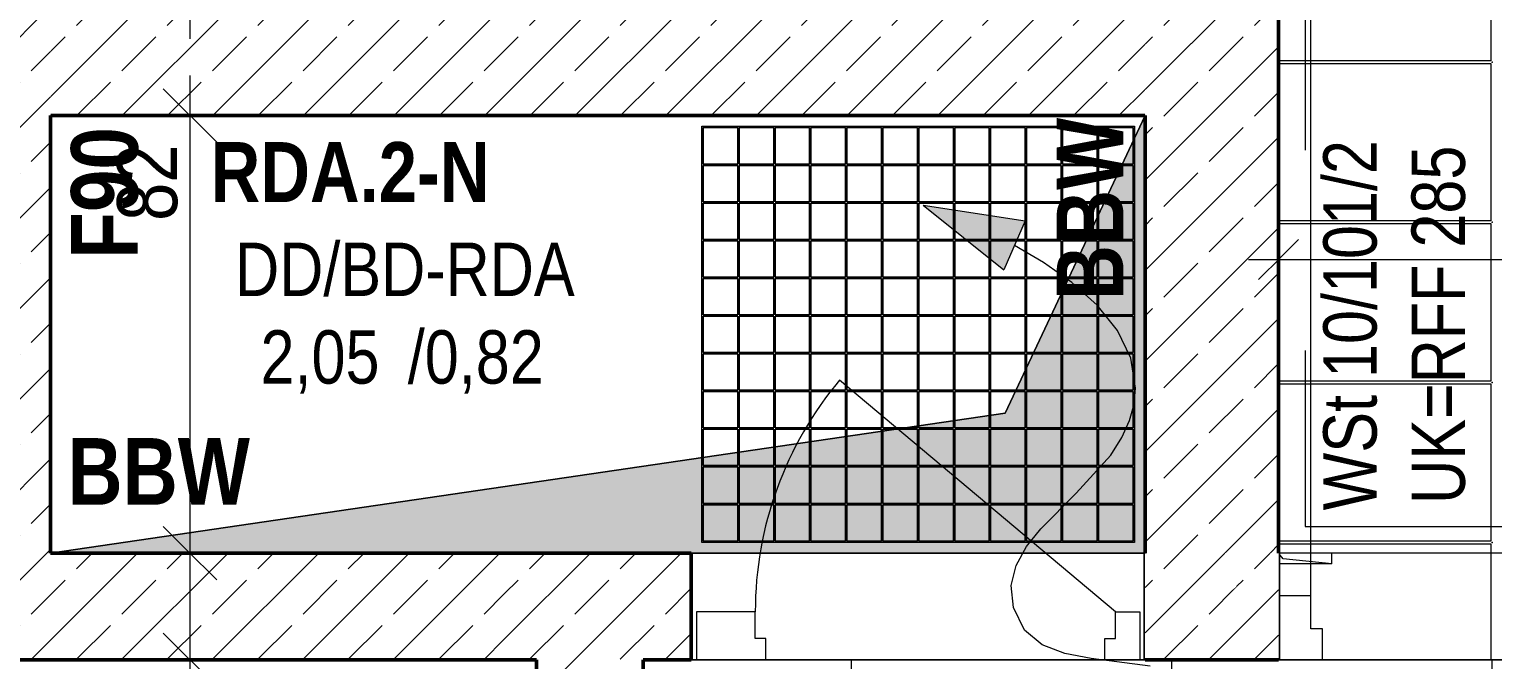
# Model space of a CAD drawing. Header units: centimetres. Extents: x 52.8 to 69.4, y 16.8 to 58.2.
# Drawn here: x 58.43 to 63.91, y 43.32 to 45.69 of the extents above; entities that cross this region are included whole.
import ezdxf
from ezdxf.xclip import XClip

# ---------------------------------------------------------------- set-up
doc = ezdxf.new("R2010")
doc.units = ezdxf.units.CM
doc.header["$MEASUREMENT"] = 0
doc.header["$XCLIPFRAME"] = 0
doc.set_wipeout_variables(frame=1)
for name, pattern in [('Strichlinie', [0.4, 0.3, -0.1]), ('Strichlinie kurz', [0.15, 0.075, -0.075]), ('Wipeout_Contour', [100, 0, -100])]:
    doc.linetypes.add(name, pattern=pattern)
for name, color, linetype in [('6._6.OG mit 2x Wunschposition Steuerschränke (rot)_1_Bemaßung 100.gfb', 7, 'Continuous'), ('6._6.OG mit 2x Wunschposition Steuerschränke (rot)_1_Bemaßung 50.gfb', 7, 'Continuous'), ('6._6.OG mit 2x Wunschposition Steuerschränke (rot)_1_Bodenbelag.gfb', 7, 'Continuous'), ('6._6.OG mit 2x Wunschposition Steuerschränke (rot)_1_Decken.gfb', 7, 'Continuous'), ('6._6.OG mit 2x Wunschposition Steuerschränke (rot)_1_Durchbrüche.gfb', 7, 'Continuous'), ('6._6.OG mit 2x Wunschposition Steuerschränke (rot)_1_Neubau_Decken.gfb', 7, 'Continuous'), ('6._6.OG mit 2x Wunschposition Steuerschränke (rot)_1_Neubau_Wände massiv.gfb', 7, 'Continuous'), ('6._6.OG mit 2x Wunschposition Steuerschränke (rot)_1_Raumstempel_gemeinsam.gfb', 7, 'Continuous'), ('6._6.OG mit 2x Wunschposition Steuerschränke (rot)_1_Raumstempel_TF.gfb', 7, 'Continuous'), ('6._6.OG mit 2x Wunschposition Steuerschränke (rot)_1_Text 1_50.gfb', 7, 'Continuous'), ('6._6.OG mit 2x Wunschposition Steuerschränke (rot)_1_Treppen_ Rampen.gfb', 7, 'Continuous'), ('6._6.OG mit 2x Wunschposition Steuerschränke (rot)_1_Unterdecken.gfb', 7, 'Continuous'), ('6._6.OG mit 2x Wunschposition Steuerschränke (rot)_1_Wände massiv.gfb', 7, 'Continuous')]:
    doc.layers.add(name, color=color, linetype=linetype)
doc.styles.add('ERSTELLTER_STIL_2', font='ARIALNB.TTF')
doc.styles.add('ERSTELLTER_STIL_3', font='')
doc.styles.get('ERSTELLTER_STIL_3').set_extended_font_data('Arial Narrow')
pattern_1 = [(45, (42.56998, 24.06177), (-0.1697056, 0.1697056), []), (45, (42.48513, 24.14663), (-0.1697056, 0.1697056), [0.18, -0.06])]

# ---------------------------------------------------------------- blocks, each defined once
blk = doc.blocks.new('*X3')
at = {"layer": '6._6.OG mit 2x Wunschposition Steuerschränke (rot)_1_Bodenbelag.gfb', "color": 254, "linetype": 'Continuous', "lineweight": 18, "ltscale": 10, "true_color": 0xdfdfdf}
for p, q in [((63.905, 46.1568), (63.905, 45.5668)), ((63.905, 45.5668), (63.11, 45.5668)), ((63.11, 45.5568), (63.905, 45.5568)), ((63.905, 45.5568), (63.905, 44.9668)), ((63.905, 44.9668), (63.11, 44.9668)), ((63.11, 44.9568), (63.905, 44.9568)), ((63.905, 44.9568), (63.905, 44.3668)), ((63.905, 44.3668), (63.11, 44.3668)), ((63.11, 44.3568), (63.905, 44.3568)), ((63.905, 44.3568), (63.905, 43.7668)), ((63.905, 43.7668), (63.11, 43.7668)), ((63.11, 43.7568), (63.905, 43.7568)), ((63.905, 43.7568), (63.905, 43.3218))]:
    blk.add_line(p, q, dxfattribs=at)
for p in [(63.91, 45.5618), (63.91, 45.5618), (63.91, 45.5618), (63.91, 45.5618), (63.91, 44.9618), (63.91, 44.9618), (63.91, 44.9618), (63.91, 44.9618), (63.91, 44.3618), (63.91, 44.3618), (63.91, 44.3618), (63.91, 44.3618), (63.91, 43.7618), (63.91, 43.7618), (63.91, 43.7618), (63.91, 43.7618)]:
    blk.add_point(p, dxfattribs=at)
blk = doc.blocks.new('Zeichnung_2_1', base_point=(42.57, 24.0618))
at = {"layer": '6._6.OG mit 2x Wunschposition Steuerschränke (rot)_1_Bodenbelag.gfb', "linetype": 'Continuous', "lineweight": 18, "true_color": 0xdfdfdf}
h = blk.add_hatch(dxfattribs=at)
h.set_pattern_fill('RASTER_30X60_0001', color=254, style=0, pattern_type=2)
h.set_pattern_definition([(180, (66.31, 40.4418), (0, 0.6), []), (270, (66.31, 40.4418), (1.2, 0), [])])
h.paths.add_polyline_path([(69.4002, 43.3218), (60.73, 43.3218), (60.73, 41.2759), (69.4002, 41.2759)])
at = {"layer": '6._6.OG mit 2x Wunschposition Steuerschränke (rot)_1_Durchbrüche.gfb', "linetype": 'Continuous', "lineweight": 13}
blk.add_hatch(color=8, dxfattribs=at).paths.add_polyline_path([(61.7792, 45.0255), (62.0806, 44.7839), (62.1611, 44.967)])
at = {"layer": '6._6.OG mit 2x Wunschposition Steuerschränke (rot)_1_Bodenbelag.gfb', "color": 7, "linetype": 'Continuous', "lineweight": 13, "ltscale": 10, "flags": 128}
blk.add_lwpolyline([(63.11, 52.0118), (63.11, 49.7518), (63.11, 47.0718), (63.11, 43.3218), (68.31, 43.3218), (68.31, 52.4918), (68.31, 55.0618), (63.11, 55.0618)], close=True, dxfattribs=at)
at = {"layer": '6._6.OG mit 2x Wunschposition Steuerschränke (rot)_1_Bodenbelag.gfb', "color": 8, "linetype": 'Continuous', "lineweight": 13, "ltscale": 10, "flags": 128}
blk.add_lwpolyline([(69.4002, 43.3218), (60.73, 43.3218), (60.73, 41.2759)], dxfattribs=at)
at = {"layer": '6._6.OG mit 2x Wunschposition Steuerschränke (rot)_1_Decken.gfb', "color": 7, "linetype": 'Strichlinie', "lineweight": 13, "ltscale": 10, "flags": 128}
blk.add_lwpolyline([(60.33, 43.7218), (58.51, 43.7218), (58.51, 45.3618), (62.61, 45.3618), (62.61, 43.7218)], close=True, dxfattribs=at)
at = {"layer": '6._6.OG mit 2x Wunschposition Steuerschränke (rot)_1_Durchbrüche.gfb', "color": 8, "linetype": 'Continuous', "lineweight": 13, "ltscale": 10}
for p, q in [((61.7792, 45.0255), (62.1611, 44.967)), ((61.7792, 45.0255), (62.0806, 44.7839)), ((62.1611, 44.967), (62.0806, 44.7839))]:
    blk.add_line(p, q, dxfattribs=at)
at = {"layer": '6._6.OG mit 2x Wunschposition Steuerschränke (rot)_1_Neubau_Wände massiv.gfb', "color": 7, "linetype": 'Continuous', "lineweight": 13, "ltscale": 10}
for p, q in [((63.231, 43.5618), (63.231, 45.8408)), ((62.5, 43.5018), (61.4658, 44.3695)), ((63.128, 43.6998), (63.11, 43.7218)), ((63.11, 43.7218), (63.11, 43.6818)), ((63.31, 43.6818), (63.128, 43.6998)), ((63.31, 43.6818), (63.31, 43.7218)), ((63.31, 43.6818), (63.11, 43.6818)), ((63.231, 43.5618), (63.11, 43.5618)), ((63.11, 43.5618), (63.11, 43.3218)), ((63.231, 43.4378), (63.231, 43.5618)), ((61.15, 43.4018), (61.15, 43.5018)), ((62.5, 43.4018), (62.5, 43.5018)), ((62.5, 43.5018), (62.59, 43.5018)), ((62.59, 43.5018), (62.59, 43.3218)), ((63.275, 43.4378), (63.231, 43.4378)), ((63.275, 43.3218), (63.275, 43.4378)), ((61.19, 43.4018), (61.15, 43.4018)), ((61.19, 43.3218), (61.19, 43.4018)), ((62.46, 43.3218), (62.46, 43.4018)), ((62.46, 43.4018), (62.5, 43.4018)), ((62.59, 43.3218), (62.46, 43.3218)), ((63.11, 43.3218), (63.275, 43.3218))]:
    blk.add_line(p, q, dxfattribs=at)
at = {"layer": '6._6.OG mit 2x Wunschposition Steuerschränke (rot)_1_Neubau_Wände massiv.gfb', "color": 7, "linetype": 'Continuous', "lineweight": 50, "ltscale": 10}
for p, q in [((62.61, 43.5018), (62.61, 43.7218)), ((62.61, 43.5018), (62.61, 43.7218)), ((63.11, 43.7218), (63.11, 43.5618)), ((63.11, 43.6818), (63.11, 43.5618)), ((63.11, 43.5618), (63.11, 43.3218)), ((63.11, 43.5618), (63.11, 43.3218)), ((63.11, 43.5618), (63.11, 43.3218)), ((62.61, 43.3218), (62.61, 43.5018)), ((62.61, 43.3218), (62.61, 43.5018)), ((62.61, 43.3218), (62.61, 43.5018))]:
    blk.add_line(p, q, dxfattribs=at)
at = {"layer": '6._6.OG mit 2x Wunschposition Steuerschränke (rot)_1_Neubau_Wände massiv.gfb', "color": 7, "linetype": 'Strichlinie', "lineweight": 13, "ltscale": 10}
for p, q in [((68.31, 43.7218), (63.11, 43.7218)), ((68.31, 43.3218), (63.11, 43.3218))]:
    blk.add_line(p, q, dxfattribs=at)
at = {"layer": '6._6.OG mit 2x Wunschposition Steuerschränke (rot)_1_Neubau_Wände massiv.gfb', "color": 7, "linetype": 'Continuous', "lineweight": 13, "ltscale": 10}
for centre, radius, start, end in [((63.231, 43.5618), 2.279, 0, 90), ((62.5, 43.5018), 1.35, 140, 180)]:
    blk.add_arc(centre, radius, start, end, dxfattribs=at)
at = {"layer": '6._6.OG mit 2x Wunschposition Steuerschränke (rot)_1_Treppen_ Rampen.gfb', "color": 8, "linetype": 'Continuous', "lineweight": 13, "ltscale": 10, "flags": 128}
for points in [[(62.57, 45.3218), (62.57, 43.7618), (60.95, 43.7618), (60.95, 45.3218)], [(61.0846, 45.3168), (61.0846, 45.1804), (60.955, 45.1804), (60.955, 45.3168)], [(61.0846, 45.3168), (60.955, 45.3168), (60.955, 45.1804), (61.0846, 45.1804)], [(61.2191, 45.3168), (61.2191, 45.1804), (61.0896, 45.1804), (61.0896, 45.3168)], [(61.2191, 45.3168), (61.0896, 45.3168), (61.0896, 45.1804), (61.2191, 45.1804)], [(61.3537, 45.3168), (61.3537, 45.1804), (61.2241, 45.1804), (61.2241, 45.3168)], [(61.3537, 45.3168), (61.2241, 45.3168), (61.2241, 45.1804), (61.3537, 45.1804)], [(61.4883, 45.3168), (61.4883, 45.1804), (61.3587, 45.1804), (61.3587, 45.3168)], [(61.4883, 45.3168), (61.3587, 45.3168), (61.3587, 45.1804), (61.4883, 45.1804)], [(61.6229, 45.3168), (61.6229, 45.1804), (61.4933, 45.1804), (61.4933, 45.3168)], [(61.6229, 45.3168), (61.4933, 45.3168), (61.4933, 45.1804), (61.6229, 45.1804)], [(61.7575, 45.3168), (61.7575, 45.1804), (61.6279, 45.1804), (61.6279, 45.3168)], [(61.7575, 45.3168), (61.6279, 45.3168), (61.6279, 45.1804), (61.7575, 45.1804)], [(61.8921, 45.3168), (61.8921, 45.1804), (61.7625, 45.1804), (61.7625, 45.3168)], [(61.8921, 45.3168), (61.7625, 45.3168), (61.7625, 45.1804), (61.8921, 45.1804)], [(62.0266, 45.3168), (62.0266, 45.1804), (61.8971, 45.1804), (61.8971, 45.3168)], [(62.0266, 45.3168), (61.8971, 45.3168), (61.8971, 45.1804), (62.0266, 45.1804)], [(62.1612, 45.3168), (62.1612, 45.1804), (62.0316, 45.1804), (62.0316, 45.3168)], [(62.1612, 45.3168), (62.0316, 45.3168), (62.0316, 45.1804), (62.1612, 45.1804)], [(62.2958, 45.3168), (62.2958, 45.1804), (62.1662, 45.1804), (62.1662, 45.3168)], [(62.2958, 45.3168), (62.1662, 45.3168), (62.1662, 45.1804), (62.2958, 45.1804)], [(62.4304, 45.3168), (62.4304, 45.1804), (62.3008, 45.1804), (62.3008, 45.3168)], [(62.4304, 45.3168), (62.3008, 45.3168), (62.3008, 45.1804), (62.4304, 45.1804)], [(62.565, 45.3168), (62.565, 45.1804), (62.4354, 45.1804), (62.4354, 45.3168)], [(62.565, 45.3168), (62.4354, 45.3168), (62.4354, 45.1804), (62.565, 45.1804)], [(61.0846, 45.1754), (61.0846, 45.039), (60.955, 45.039), (60.955, 45.1754)], [(61.0846, 45.1754), (60.955, 45.1754), (60.955, 45.039), (61.0846, 45.039)], [(61.2191, 45.1754), (61.2191, 45.039), (61.0896, 45.039), (61.0896, 45.1754)], [(61.2191, 45.1754), (61.0896, 45.1754), (61.0896, 45.039), (61.2191, 45.039)], [(61.3537, 45.1754), (61.3537, 45.039), (61.2241, 45.039), (61.2241, 45.1754)], [(61.3537, 45.1754), (61.2241, 45.1754), (61.2241, 45.039), (61.3537, 45.039)], [(61.4883, 45.1754), (61.4883, 45.039), (61.3587, 45.039), (61.3587, 45.1754)], [(61.4883, 45.1754), (61.3587, 45.1754), (61.3587, 45.039), (61.4883, 45.039)], [(61.6229, 45.1754), (61.6229, 45.039), (61.4933, 45.039), (61.4933, 45.1754)], [(61.6229, 45.1754), (61.4933, 45.1754), (61.4933, 45.039), (61.6229, 45.039)], [(61.7575, 45.1754), (61.7575, 45.039), (61.6279, 45.039), (61.6279, 45.1754)], [(61.7575, 45.1754), (61.6279, 45.1754), (61.6279, 45.039), (61.7575, 45.039)], [(61.8921, 45.1754), (61.8921, 45.039), (61.7625, 45.039), (61.7625, 45.1754)], [(61.8921, 45.1754), (61.7625, 45.1754), (61.7625, 45.039), (61.8921, 45.039)], [(62.0266, 45.1754), (62.0266, 45.039), (61.8971, 45.039), (61.8971, 45.1754)], [(62.0266, 45.1754), (61.8971, 45.1754), (61.8971, 45.039), (62.0266, 45.039)], [(62.1612, 45.1754), (62.1612, 45.039), (62.0316, 45.039), (62.0316, 45.1754)], [(62.1612, 45.1754), (62.0316, 45.1754), (62.0316, 45.039), (62.1612, 45.039)], [(62.2958, 45.1754), (62.2958, 45.039), (62.1662, 45.039), (62.1662, 45.1754)], [(62.2958, 45.1754), (62.1662, 45.1754), (62.1662, 45.039), (62.2958, 45.039)], [(62.4304, 45.1754), (62.4304, 45.039), (62.3008, 45.039), (62.3008, 45.1754)], [(62.4304, 45.1754), (62.3008, 45.1754), (62.3008, 45.039), (62.4304, 45.039)], [(62.565, 45.1754), (62.565, 45.039), (62.4354, 45.039), (62.4354, 45.1754)], [(62.565, 45.1754), (62.4354, 45.1754), (62.4354, 45.039), (62.565, 45.039)], [(61.0846, 45.034), (61.0846, 44.8977), (60.955, 44.8977), (60.955, 45.034)], [(61.0846, 45.034), (60.955, 45.034), (60.955, 44.8977), (61.0846, 44.8977)], [(61.2191, 45.034), (61.2191, 44.8977), (61.0896, 44.8977), (61.0896, 45.034)], [(61.2191, 45.034), (61.0896, 45.034), (61.0896, 44.8977), (61.2191, 44.8977)], [(61.3537, 45.034), (61.3537, 44.8977), (61.2241, 44.8977), (61.2241, 45.034)], [(61.3537, 45.034), (61.2241, 45.034), (61.2241, 44.8977), (61.3537, 44.8977)], [(61.4883, 45.034), (61.4883, 44.8977), (61.3587, 44.8977), (61.3587, 45.034)], [(61.4883, 45.034), (61.3587, 45.034), (61.3587, 44.8977), (61.4883, 44.8977)], [(61.6229, 45.034), (61.6229, 44.8977), (61.4933, 44.8977), (61.4933, 45.034)], [(61.6229, 45.034), (61.4933, 45.034), (61.4933, 44.8977), (61.6229, 44.8977)], [(61.7575, 45.034), (61.7575, 44.8977), (61.6279, 44.8977), (61.6279, 45.034)], [(61.7575, 45.034), (61.6279, 45.034), (61.6279, 44.8977), (61.7575, 44.8977)], [(61.8921, 45.034), (61.8921, 44.8977), (61.7625, 44.8977), (61.7625, 45.034)], [(61.8921, 45.034), (61.7625, 45.034), (61.7625, 44.8977), (61.8921, 44.8977)], [(62.0266, 45.034), (62.0266, 44.8977), (61.8971, 44.8977), (61.8971, 45.034)], [(62.0266, 45.034), (61.8971, 45.034), (61.8971, 44.8977), (62.0266, 44.8977)], [(62.1612, 45.034), (62.1612, 44.8977), (62.0316, 44.8977), (62.0316, 45.034)], [(62.1612, 45.034), (62.0316, 45.034), (62.0316, 44.8977), (62.1612, 44.8977)], [(62.2958, 45.034), (62.2958, 44.8977), (62.1662, 44.8977), (62.1662, 45.034)], [(62.2958, 45.034), (62.1662, 45.034), (62.1662, 44.8977), (62.2958, 44.8977)], [(62.4304, 45.034), (62.4304, 44.8977), (62.3008, 44.8977), (62.3008, 45.034)], [(62.4304, 45.034), (62.3008, 45.034), (62.3008, 44.8977), (62.4304, 44.8977)], [(62.565, 45.034), (62.565, 44.8977), (62.4354, 44.8977), (62.4354, 45.034)], [(62.565, 45.034), (62.4354, 45.034), (62.4354, 44.8977), (62.565, 44.8977)], [(61.0846, 44.8927), (61.0846, 44.7563), (60.955, 44.7563), (60.955, 44.8927)], [(61.0846, 44.8927), (60.955, 44.8927), (60.955, 44.7563), (61.0846, 44.7563)], [(61.2191, 44.8927), (61.2191, 44.7563), (61.0896, 44.7563), (61.0896, 44.8927)], [(61.2191, 44.8927), (61.0896, 44.8927), (61.0896, 44.7563), (61.2191, 44.7563)], [(61.3537, 44.8927), (61.3537, 44.7563), (61.2241, 44.7563), (61.2241, 44.8927)], [(61.3537, 44.8927), (61.2241, 44.8927), (61.2241, 44.7563), (61.3537, 44.7563)], [(61.4883, 44.8927), (61.4883, 44.7563), (61.3587, 44.7563), (61.3587, 44.8927)], [(61.4883, 44.8927), (61.3587, 44.8927), (61.3587, 44.7563), (61.4883, 44.7563)], [(61.6229, 44.8927), (61.6229, 44.7563), (61.4933, 44.7563), (61.4933, 44.8927)], [(61.6229, 44.8927), (61.4933, 44.8927), (61.4933, 44.7563), (61.6229, 44.7563)], [(61.7575, 44.8927), (61.7575, 44.7563), (61.6279, 44.7563), (61.6279, 44.8927)], [(61.7575, 44.8927), (61.6279, 44.8927), (61.6279, 44.7563), (61.7575, 44.7563)], [(61.8921, 44.8927), (61.8921, 44.7563), (61.7625, 44.7563), (61.7625, 44.8927)], [(61.8921, 44.8927), (61.7625, 44.8927), (61.7625, 44.7563), (61.8921, 44.7563)], [(62.0266, 44.8927), (62.0266, 44.7563), (61.8971, 44.7563), (61.8971, 44.8927)], [(62.0266, 44.8927), (61.8971, 44.8927), (61.8971, 44.7563), (62.0266, 44.7563)], [(62.1612, 44.8927), (62.1612, 44.7563), (62.0316, 44.7563), (62.0316, 44.8927)], [(62.1612, 44.8927), (62.0316, 44.8927), (62.0316, 44.7563), (62.1612, 44.7563)], [(62.2958, 44.8927), (62.2958, 44.7563), (62.1662, 44.7563), (62.1662, 44.8927)], [(62.2958, 44.8927), (62.1662, 44.8927), (62.1662, 44.7563), (62.2958, 44.7563)], [(62.4304, 44.8927), (62.4304, 44.7563), (62.3008, 44.7563), (62.3008, 44.8927)], [(62.4304, 44.8927), (62.3008, 44.8927), (62.3008, 44.7563), (62.4304, 44.7563)], [(62.565, 44.8927), (62.565, 44.7563), (62.4354, 44.7563), (62.4354, 44.8927)], [(62.565, 44.8927), (62.4354, 44.8927), (62.4354, 44.7563), (62.565, 44.7563)], [(61.0846, 44.7513), (61.0846, 44.615), (60.955, 44.615), (60.955, 44.7513)], [(61.0846, 44.7513), (60.955, 44.7513), (60.955, 44.615), (61.0846, 44.615)], [(61.2191, 44.7513), (61.2191, 44.615), (61.0896, 44.615), (61.0896, 44.7513)], [(61.2191, 44.7513), (61.0896, 44.7513), (61.0896, 44.615), (61.2191, 44.615)], [(61.3537, 44.7513), (61.3537, 44.615), (61.2241, 44.615), (61.2241, 44.7513)], [(61.3537, 44.7513), (61.2241, 44.7513), (61.2241, 44.615), (61.3537, 44.615)], [(61.4883, 44.7513), (61.4883, 44.615), (61.3587, 44.615), (61.3587, 44.7513)], [(61.4883, 44.7513), (61.3587, 44.7513), (61.3587, 44.615), (61.4883, 44.615)], [(61.6229, 44.7513), (61.6229, 44.615), (61.4933, 44.615), (61.4933, 44.7513)], [(61.6229, 44.7513), (61.4933, 44.7513), (61.4933, 44.615), (61.6229, 44.615)], [(61.7575, 44.7513), (61.7575, 44.615), (61.6279, 44.615), (61.6279, 44.7513)], [(61.7575, 44.7513), (61.6279, 44.7513), (61.6279, 44.615), (61.7575, 44.615)], [(61.8921, 44.7513), (61.8921, 44.615), (61.7625, 44.615), (61.7625, 44.7513)], [(61.8921, 44.7513), (61.7625, 44.7513), (61.7625, 44.615), (61.8921, 44.615)], [(62.0266, 44.7513), (62.0266, 44.615), (61.8971, 44.615), (61.8971, 44.7513)], [(62.0266, 44.7513), (61.8971, 44.7513), (61.8971, 44.615), (62.0266, 44.615)], [(62.1612, 44.7513), (62.1612, 44.615), (62.0316, 44.615), (62.0316, 44.7513)], [(62.1612, 44.7513), (62.0316, 44.7513), (62.0316, 44.615), (62.1612, 44.615)], [(62.2958, 44.7513), (62.2958, 44.615), (62.1662, 44.615), (62.1662, 44.7513)], [(62.2958, 44.7513), (62.1662, 44.7513), (62.1662, 44.615), (62.2958, 44.615)], [(62.4304, 44.7513), (62.4304, 44.615), (62.3008, 44.615), (62.3008, 44.7513)], [(62.4304, 44.7513), (62.3008, 44.7513), (62.3008, 44.615), (62.4304, 44.615)], [(62.565, 44.7513), (62.565, 44.615), (62.4354, 44.615), (62.4354, 44.7513)], [(62.565, 44.7513), (62.4354, 44.7513), (62.4354, 44.615), (62.565, 44.615)], [(61.0846, 44.61), (61.0846, 44.4736), (60.955, 44.4736), (60.955, 44.61)], [(61.0846, 44.61), (60.955, 44.61), (60.955, 44.4736), (61.0846, 44.4736)], [(61.2191, 44.61), (61.2191, 44.4736), (61.0896, 44.4736), (61.0896, 44.61)], [(61.2191, 44.61), (61.0896, 44.61), (61.0896, 44.4736), (61.2191, 44.4736)], [(61.3537, 44.61), (61.3537, 44.4736), (61.2241, 44.4736), (61.2241, 44.61)], [(61.3537, 44.61), (61.2241, 44.61), (61.2241, 44.4736), (61.3537, 44.4736)], [(61.4883, 44.61), (61.4883, 44.4736), (61.3587, 44.4736), (61.3587, 44.61)], [(61.4883, 44.61), (61.3587, 44.61), (61.3587, 44.4736), (61.4883, 44.4736)], [(61.6229, 44.61), (61.6229, 44.4736), (61.4933, 44.4736), (61.4933, 44.61)], [(61.6229, 44.61), (61.4933, 44.61), (61.4933, 44.4736), (61.6229, 44.4736)], [(61.7575, 44.61), (61.7575, 44.4736), (61.6279, 44.4736), (61.6279, 44.61)], [(61.7575, 44.61), (61.6279, 44.61), (61.6279, 44.4736), (61.7575, 44.4736)], [(61.8921, 44.61), (61.8921, 44.4736), (61.7625, 44.4736), (61.7625, 44.61)], [(61.8921, 44.61), (61.7625, 44.61), (61.7625, 44.4736), (61.8921, 44.4736)], [(62.0266, 44.61), (62.0266, 44.4736), (61.8971, 44.4736), (61.8971, 44.61)], [(62.0266, 44.61), (61.8971, 44.61), (61.8971, 44.4736), (62.0266, 44.4736)], [(62.1612, 44.61), (62.1612, 44.4736), (62.0316, 44.4736), (62.0316, 44.61)], [(62.1612, 44.61), (62.0316, 44.61), (62.0316, 44.4736), (62.1612, 44.4736)], [(62.2958, 44.61), (62.2958, 44.4736), (62.1662, 44.4736), (62.1662, 44.61)], [(62.2958, 44.61), (62.1662, 44.61), (62.1662, 44.4736), (62.2958, 44.4736)], [(62.4304, 44.61), (62.4304, 44.4736), (62.3008, 44.4736), (62.3008, 44.61)], [(62.4304, 44.61), (62.3008, 44.61), (62.3008, 44.4736), (62.4304, 44.4736)], [(62.565, 44.61), (62.565, 44.4736), (62.4354, 44.4736), (62.4354, 44.61)], [(62.565, 44.61), (62.4354, 44.61), (62.4354, 44.4736), (62.565, 44.4736)], [(61.0846, 44.4686), (61.0846, 44.3322), (60.955, 44.3322), (60.955, 44.4686)], [(61.0846, 44.4686), (60.955, 44.4686), (60.955, 44.3322), (61.0846, 44.3322)], [(61.2191, 44.4686), (61.2191, 44.3322), (61.0896, 44.3322), (61.0896, 44.4686)], [(61.2191, 44.4686), (61.0896, 44.4686), (61.0896, 44.3322), (61.2191, 44.3322)], [(61.3537, 44.4686), (61.3537, 44.3322), (61.2241, 44.3322), (61.2241, 44.4686)], [(61.3537, 44.4686), (61.2241, 44.4686), (61.2241, 44.3322), (61.3537, 44.3322)], [(61.4883, 44.4686), (61.4883, 44.3322), (61.3587, 44.3322), (61.3587, 44.4686)], [(61.4883, 44.4686), (61.3587, 44.4686), (61.3587, 44.3322), (61.4883, 44.3322)], [(61.6229, 44.4686), (61.6229, 44.3322), (61.4933, 44.3322), (61.4933, 44.4686)], [(61.6229, 44.4686), (61.4933, 44.4686), (61.4933, 44.3322), (61.6229, 44.3322)], [(61.7575, 44.4686), (61.7575, 44.3322), (61.6279, 44.3322), (61.6279, 44.4686)], [(61.7575, 44.4686), (61.6279, 44.4686), (61.6279, 44.3322), (61.7575, 44.3322)], [(61.8921, 44.4686), (61.8921, 44.3322), (61.7625, 44.3322), (61.7625, 44.4686)], [(61.8921, 44.4686), (61.7625, 44.4686), (61.7625, 44.3322), (61.8921, 44.3322)], [(62.0266, 44.4686), (62.0266, 44.3322), (61.8971, 44.3322), (61.8971, 44.4686)], [(62.0266, 44.4686), (61.8971, 44.4686), (61.8971, 44.3322), (62.0266, 44.3322)], [(62.1612, 44.4686), (62.1612, 44.3322), (62.0316, 44.3322), (62.0316, 44.4686)], [(62.1612, 44.4686), (62.0316, 44.4686), (62.0316, 44.3322), (62.1612, 44.3322)], [(62.2958, 44.4686), (62.2958, 44.3322), (62.1662, 44.3322), (62.1662, 44.4686)], [(62.2958, 44.4686), (62.1662, 44.4686), (62.1662, 44.3322), (62.2958, 44.3322)], [(62.4304, 44.4686), (62.4304, 44.3322), (62.3008, 44.3322), (62.3008, 44.4686)], [(62.4304, 44.4686), (62.3008, 44.4686), (62.3008, 44.3322), (62.4304, 44.3322)], [(62.565, 44.4686), (62.565, 44.3322), (62.4354, 44.3322), (62.4354, 44.4686)], [(62.565, 44.4686), (62.4354, 44.4686), (62.4354, 44.3322), (62.565, 44.3322)], [(61.0846, 44.3272), (61.0846, 44.1909), (60.955, 44.1909), (60.955, 44.3272)], [(61.0846, 44.3272), (60.955, 44.3272), (60.955, 44.1909), (61.0846, 44.1909)], [(61.2191, 44.3272), (61.2191, 44.1909), (61.0896, 44.1909), (61.0896, 44.3272)], [(61.2191, 44.3272), (61.0896, 44.3272), (61.0896, 44.1909), (61.2191, 44.1909)], [(61.3537, 44.3272), (61.3537, 44.1909), (61.2241, 44.1909), (61.2241, 44.3272)], [(61.3537, 44.3272), (61.2241, 44.3272), (61.2241, 44.1909), (61.3537, 44.1909)], [(61.4883, 44.3272), (61.4883, 44.1909), (61.3587, 44.1909), (61.3587, 44.3272)], [(61.4883, 44.3272), (61.3587, 44.3272), (61.3587, 44.1909), (61.4883, 44.1909)], [(61.6229, 44.3272), (61.6229, 44.1909), (61.4933, 44.1909), (61.4933, 44.3272)], [(61.6229, 44.3272), (61.4933, 44.3272), (61.4933, 44.1909), (61.6229, 44.1909)], [(61.7575, 44.3272), (61.7575, 44.1909), (61.6279, 44.1909), (61.6279, 44.3272)], [(61.7575, 44.3272), (61.6279, 44.3272), (61.6279, 44.1909), (61.7575, 44.1909)], [(61.8921, 44.3272), (61.8921, 44.1909), (61.7625, 44.1909), (61.7625, 44.3272)], [(61.8921, 44.3272), (61.7625, 44.3272), (61.7625, 44.1909), (61.8921, 44.1909)], [(62.0266, 44.3272), (62.0266, 44.1909), (61.8971, 44.1909), (61.8971, 44.3272)], [(62.0266, 44.3272), (61.8971, 44.3272), (61.8971, 44.1909), (62.0266, 44.1909)], [(62.1612, 44.3272), (62.1612, 44.1909), (62.0316, 44.1909), (62.0316, 44.3272)], [(62.1612, 44.3272), (62.0316, 44.3272), (62.0316, 44.1909), (62.1612, 44.1909)], [(62.2958, 44.3272), (62.2958, 44.1909), (62.1662, 44.1909), (62.1662, 44.3272)], [(62.2958, 44.3272), (62.1662, 44.3272), (62.1662, 44.1909), (62.2958, 44.1909)], [(62.4304, 44.3272), (62.4304, 44.1909), (62.3008, 44.1909), (62.3008, 44.3272)], [(62.4304, 44.3272), (62.3008, 44.3272), (62.3008, 44.1909), (62.4304, 44.1909)], [(62.565, 44.3272), (62.565, 44.1909), (62.4354, 44.1909), (62.4354, 44.3272)], [(62.565, 44.3272), (62.4354, 44.3272), (62.4354, 44.1909), (62.565, 44.1909)], [(61.0846, 44.1859), (61.0846, 44.0495), (60.955, 44.0495), (60.955, 44.1859)], [(61.0846, 44.1859), (60.955, 44.1859), (60.955, 44.0495), (61.0846, 44.0495)], [(61.2191, 44.1859), (61.2191, 44.0495), (61.0896, 44.0495), (61.0896, 44.1859)], [(61.2191, 44.1859), (61.0896, 44.1859), (61.0896, 44.0495), (61.2191, 44.0495)], [(61.3537, 44.1859), (61.3537, 44.0495), (61.2241, 44.0495), (61.2241, 44.1859)], [(61.3537, 44.1859), (61.2241, 44.1859), (61.2241, 44.0495), (61.3537, 44.0495)], [(61.4883, 44.1859), (61.4883, 44.0495), (61.3587, 44.0495), (61.3587, 44.1859)], [(61.4883, 44.1859), (61.3587, 44.1859), (61.3587, 44.0495), (61.4883, 44.0495)], [(61.6229, 44.1859), (61.6229, 44.0495), (61.4933, 44.0495), (61.4933, 44.1859)], [(61.6229, 44.1859), (61.4933, 44.1859), (61.4933, 44.0495), (61.6229, 44.0495)], [(61.7575, 44.1859), (61.7575, 44.0495), (61.6279, 44.0495), (61.6279, 44.1859)], [(61.7575, 44.1859), (61.6279, 44.1859), (61.6279, 44.0495), (61.7575, 44.0495)], [(61.8921, 44.1859), (61.8921, 44.0495), (61.7625, 44.0495), (61.7625, 44.1859)], [(61.8921, 44.1859), (61.7625, 44.1859), (61.7625, 44.0495), (61.8921, 44.0495)], [(62.0266, 44.1859), (62.0266, 44.0495), (61.8971, 44.0495), (61.8971, 44.1859)], [(62.0266, 44.1859), (61.8971, 44.1859), (61.8971, 44.0495), (62.0266, 44.0495)], [(62.1612, 44.1859), (62.1612, 44.0495), (62.0316, 44.0495), (62.0316, 44.1859)], [(62.1612, 44.1859), (62.0316, 44.1859), (62.0316, 44.0495), (62.1612, 44.0495)], [(62.2958, 44.1859), (62.2958, 44.0495), (62.1662, 44.0495), (62.1662, 44.1859)], [(62.2958, 44.1859), (62.1662, 44.1859), (62.1662, 44.0495), (62.2958, 44.0495)], [(62.4304, 44.1859), (62.4304, 44.0495), (62.3008, 44.0495), (62.3008, 44.1859)], [(62.4304, 44.1859), (62.3008, 44.1859), (62.3008, 44.0495), (62.4304, 44.0495)], [(62.565, 44.1859), (62.565, 44.0495), (62.4354, 44.0495), (62.4354, 44.1859)], [(62.565, 44.1859), (62.4354, 44.1859), (62.4354, 44.0495), (62.565, 44.0495)], [(61.0846, 44.0445), (61.0846, 43.9081), (60.955, 43.9081), (60.955, 44.0445)], [(61.0846, 44.0445), (60.955, 44.0445), (60.955, 43.9081), (61.0846, 43.9081)], [(61.2191, 44.0445), (61.2191, 43.9081), (61.0896, 43.9081), (61.0896, 44.0445)], [(61.2191, 44.0445), (61.0896, 44.0445), (61.0896, 43.9081), (61.2191, 43.9081)], [(61.3537, 44.0445), (61.3537, 43.9081), (61.2241, 43.9081), (61.2241, 44.0445)], [(61.3537, 44.0445), (61.2241, 44.0445), (61.2241, 43.9081), (61.3537, 43.9081)], [(61.4883, 44.0445), (61.4883, 43.9081), (61.3587, 43.9081), (61.3587, 44.0445)], [(61.4883, 44.0445), (61.3587, 44.0445), (61.3587, 43.9081), (61.4883, 43.9081)], [(61.6229, 44.0445), (61.6229, 43.9081), (61.4933, 43.9081), (61.4933, 44.0445)], [(61.6229, 44.0445), (61.4933, 44.0445), (61.4933, 43.9081), (61.6229, 43.9081)], [(61.7575, 44.0445), (61.7575, 43.9081), (61.6279, 43.9081), (61.6279, 44.0445)], [(61.7575, 44.0445), (61.6279, 44.0445), (61.6279, 43.9081), (61.7575, 43.9081)], [(61.8921, 44.0445), (61.8921, 43.9081), (61.7625, 43.9081), (61.7625, 44.0445)], [(61.8921, 44.0445), (61.7625, 44.0445), (61.7625, 43.9081), (61.8921, 43.9081)], [(62.0266, 44.0445), (62.0266, 43.9081), (61.8971, 43.9081), (61.8971, 44.0445)], [(62.0266, 44.0445), (61.8971, 44.0445), (61.8971, 43.9081), (62.0266, 43.9081)], [(62.1612, 44.0445), (62.1612, 43.9081), (62.0316, 43.9081), (62.0316, 44.0445)], [(62.1612, 44.0445), (62.0316, 44.0445), (62.0316, 43.9081), (62.1612, 43.9081)], [(62.2958, 44.0445), (62.2958, 43.9081), (62.1662, 43.9081), (62.1662, 44.0445)], [(62.2958, 44.0445), (62.1662, 44.0445), (62.1662, 43.9081), (62.2958, 43.9081)], [(62.4304, 44.0445), (62.4304, 43.9081), (62.3008, 43.9081), (62.3008, 44.0445)], [(62.4304, 44.0445), (62.3008, 44.0445), (62.3008, 43.9081), (62.4304, 43.9081)], [(62.565, 44.0445), (62.565, 43.9081), (62.4354, 43.9081), (62.4354, 44.0445)], [(62.565, 44.0445), (62.4354, 44.0445), (62.4354, 43.9081), (62.565, 43.9081)], [(61.0846, 43.9031), (61.0846, 43.7668), (60.955, 43.7668), (60.955, 43.9031)], [(61.0846, 43.9031), (60.955, 43.9031), (60.955, 43.7668), (61.0846, 43.7668)], [(61.2191, 43.9031), (61.2191, 43.7668), (61.0896, 43.7668), (61.0896, 43.9031)], [(61.2191, 43.9031), (61.0896, 43.9031), (61.0896, 43.7668), (61.2191, 43.7668)], [(61.3537, 43.9031), (61.3537, 43.7668), (61.2241, 43.7668), (61.2241, 43.9031)], [(61.3537, 43.9031), (61.2241, 43.9031), (61.2241, 43.7668), (61.3537, 43.7668)], [(61.4883, 43.9031), (61.4883, 43.7668), (61.3587, 43.7668), (61.3587, 43.9031)], [(61.4883, 43.9031), (61.3587, 43.9031), (61.3587, 43.7668), (61.4883, 43.7668)], [(61.6229, 43.9031), (61.6229, 43.7668), (61.4933, 43.7668), (61.4933, 43.9031)], [(61.6229, 43.9031), (61.4933, 43.9031), (61.4933, 43.7668), (61.6229, 43.7668)], [(61.7575, 43.9031), (61.7575, 43.7668), (61.6279, 43.7668), (61.6279, 43.9031)], [(61.7575, 43.9031), (61.6279, 43.9031), (61.6279, 43.7668), (61.7575, 43.7668)], [(61.8921, 43.9031), (61.8921, 43.7668), (61.7625, 43.7668), (61.7625, 43.9031)], [(61.8921, 43.9031), (61.7625, 43.9031), (61.7625, 43.7668), (61.8921, 43.7668)], [(62.0266, 43.9031), (62.0266, 43.7668), (61.8971, 43.7668), (61.8971, 43.9031)], [(62.0266, 43.9031), (61.8971, 43.9031), (61.8971, 43.7668), (62.0266, 43.7668)], [(62.1612, 43.9031), (62.1612, 43.7668), (62.0316, 43.7668), (62.0316, 43.9031)], [(62.1612, 43.9031), (62.0316, 43.9031), (62.0316, 43.7668), (62.1612, 43.7668)], [(62.2958, 43.9031), (62.2958, 43.7668), (62.1662, 43.7668), (62.1662, 43.9031)], [(62.2958, 43.9031), (62.1662, 43.9031), (62.1662, 43.7668), (62.2958, 43.7668)], [(62.4304, 43.9031), (62.4304, 43.7668), (62.3008, 43.7668), (62.3008, 43.9031)], [(62.4304, 43.9031), (62.3008, 43.9031), (62.3008, 43.7668), (62.4304, 43.7668)], [(62.565, 43.9031), (62.565, 43.7668), (62.4354, 43.7668), (62.4354, 43.9031)], [(62.565, 43.9031), (62.4354, 43.9031), (62.4354, 43.7668), (62.565, 43.7668)]]:
    blk.add_lwpolyline(points, close=True, dxfattribs=at)
at = {"layer": '6._6.OG mit 2x Wunschposition Steuerschränke (rot)_1_Unterdecken.gfb', "color": 8, "linetype": 'Strichlinie kurz', "lineweight": 13, "ltscale": 10, "flags": 128}
blk.add_lwpolyline([(63.21, 43.8218), (68.2, 43.8218), (68.2, 54.9118), (63.21, 54.9118)], close=True, dxfattribs=at)
at = {"layer": '6._6.OG mit 2x Wunschposition Steuerschränke (rot)_1_Raumstempel_gemeinsam.gfb', "color": 7, "linetype": 'Continuous', "lineweight": 13, "ltscale": 10}
blk.add_blockref('*X3', (0, 0), dxfattribs=at)
at = {"layer": '6._6.OG mit 2x Wunschposition Steuerschränke (rot)_1_Bemaßung 50.gfb', "color": 7, "linetype": 'Continuous', "lineweight": 13, "insert": (58.9876, 44.9671), "char_height": 0.225, "width": 0.288002, "attachment_point": 7, "rotation": 90, "style": 'ERSTELLTER_STIL_3'}
blk.add_mtext('\\A1;82', dxfattribs=at)
at = {"layer": '6._6.OG mit 2x Wunschposition Steuerschränke (rot)_1_Decken.gfb', "color": 7, "linetype": 'Continuous', "lineweight": 13, "insert": (59.8374, 44.2986), "char_height": 0.2, "attachment_point": 8, "line_spacing_factor": 0.985455, "style": 'ERSTELLTER_STIL_3'}
blk.add_mtext('\\A1;\\pt0;DD/BD-RDA\\P 2,05{\\H0.66x;\\S^  ;} /0,82{\\H0.66x;\\S^  ;\\S^  ;}', dxfattribs=at)
at = {"layer": '6._6.OG mit 2x Wunschposition Steuerschränke (rot)_1_Raumstempel_TF.gfb', "color": 7, "linetype": 'Continuous', "lineweight": 13, "insert": (59.1099, 45.0375), "char_height": 0.225, "attachment_point": 7, "style": 'ERSTELLTER_STIL_2'}
blk.add_mtext('\\A1;RDA.2-N', dxfattribs=at)
at = {"layer": '6._6.OG mit 2x Wunschposition Steuerschränke (rot)_1_Text 1_50.gfb', "color": 7, "linetype": 'Continuous', "lineweight": 13, "insert": (58.5871, 44.8253), "char_height": 0.25, "attachment_point": 1, "rotation": 90, "style": 'ERSTELLTER_STIL_2'}
blk.add_mtext('\\A1;F90', dxfattribs=at)
at = {"layer": '6._6.OG mit 2x Wunschposition Steuerschränke (rot)_1_Text 1_50.gfb', "color": 7, "linetype": 'Continuous', "lineweight": 13, "insert": (58.5734, 43.9027), "char_height": 0.25, "attachment_point": 7, "style": 'ERSTELLTER_STIL_2'}
blk.add_mtext('\\A1;BBW', dxfattribs=at)
at = {"layer": '6._6.OG mit 2x Wunschposition Steuerschränke (rot)_1_Wände massiv.gfb', "color": 7, "linetype": 'Continuous', "lineweight": 13, "char_height": 0.2, "attachment_point": 6, "rotation": 90, "style": 'ERSTELLTER_STIL_3'}
for s, insert in [('\\A1;WSt 10/101/2', (63.3791, 45.27)), ('\\A1;UK=RFF 285', (63.7097, 45.2493))]:
    blk.add_mtext(s, dxfattribs=dict(at, insert=insert))
at = {"color": 254, "linetype": 'Wipeout_Contour', "lineweight": 0, "ltscale": 303.159377}
blk.add_wipeout([(58.51, 45.3618), (62.61, 45.3618), (62.61, 45.7618), (58.51, 45.7618)], dxfattribs=at).dxf.layer = '6._6.OG mit 2x Wunschposition Steuerschränke (rot)_1_Neubau_Wände massiv.gfb'
at = {"color": 254, "linetype": 'Wipeout_Contour', "lineweight": 0, "ltscale": 292.84791}
blk.add_wipeout([(57.53, 43.3218), (60.21, 43.3218), (60.21, 43.7218), (57.53, 43.7218)], dxfattribs=at).dxf.layer = '6._6.OG mit 2x Wunschposition Steuerschränke (rot)_1_Neubau_Wände massiv.gfb'
at = {"color": 254, "linetype": 'Wipeout_Contour', "lineweight": 0, "ltscale": 295.390272}
blk.add_wipeout([(60.33, 43.3218), (60.33, 41.2759), (60.73, 41.2759), (60.73, 43.3218)], dxfattribs=at).dxf.layer = '6._6.OG mit 2x Wunschposition Steuerschränke (rot)_1_Neubau_Wände massiv.gfb'
at = {"layer": '6._6.OG mit 2x Wunschposition Steuerschränke (rot)_1_Neubau_Wände massiv.gfb', "linetype": 'Continuous', "lineweight": 0, "true_color": 0x000000}
h = blk.add_hatch(dxfattribs=at)
h.set_pattern_fill('BETON__STAHLBETON_0001', color=18, style=0, pattern_type=2)
h.set_pattern_definition(pattern_1)
h.paths.add_polyline_path([(58.51, 45.3618), (62.61, 45.3618), (62.61, 45.7618), (58.51, 45.7618)])
h = blk.add_hatch(dxfattribs=at)
h.set_pattern_fill('BETON__STAHLBETON_0001', color=18, style=0, pattern_type=2)
h.set_pattern_definition(pattern_1)
h.paths.add_polyline_path([(57.53, 43.3218), (60.21, 43.3218), (60.21, 43.7218), (57.53, 43.7218)])
h = blk.add_hatch(dxfattribs=at)
h.set_pattern_fill('BETON__STAHLBETON_0001', color=18, style=0, pattern_type=2)
h.set_pattern_definition(pattern_1)
h.paths.add_polyline_path([(60.33, 43.3218), (60.33, 41.2759), (60.73, 41.2759), (60.73, 43.3218)])
at = {"layer": '6._6.OG mit 2x Wunschposition Steuerschränke (rot)_1_Bemaßung 100.gfb', "color": 7, "linetype": 'Continuous', "lineweight": 13, "ltscale": 10}
blk.add_line((59.0326, 45.6493), (59.0326, 45.7618), dxfattribs=at)
at = {"layer": '6._6.OG mit 2x Wunschposition Steuerschränke (rot)_1_Bemaßung 50.gfb', "color": 7, "linetype": 'Continuous', "lineweight": 13, "ltscale": 10}
for p, q in [((59.0326, 45.3618), (59.0326, 45.5118)), ((59.1326, 45.2618), (58.9326, 45.4618)), ((59.2201, 45.3618), (58.7326, 45.3618)), ((59.0326, 43.7218), (59.0326, 45.3618)), ((58.9326, 43.8218), (59.1326, 43.6218)), ((59.2201, 43.7218), (58.7326, 43.7218)), ((59.0326, 43.3218), (59.0326, 43.7218)), ((58.9326, 43.4218), (59.1326, 43.2218)), ((59.3326, 43.3218), (58.8451, 43.3218)), ((59.0326, 41.2759), (59.0326, 43.3218))]:
    blk.add_line(p, q, dxfattribs=at)
at = {"layer": '6._6.OG mit 2x Wunschposition Steuerschränke (rot)_1_Neubau_Wände massiv.gfb', "color": 7, "linetype": 'Continuous', "lineweight": 50, "ltscale": 10, "flags": 128}
for points in [[(58.51, 45.3618), (62.61, 45.3618)], [(60.21, 43.7218), (58.51, 43.7218)], [(57.53, 43.3218), (60.21, 43.3218)], [(60.33, 43.3218), (60.33, 41.2759)], [(60.73, 41.2759), (60.73, 43.3218)]]:
    blk.add_lwpolyline(points, dxfattribs=at)
at = {"layer": '6._6.OG mit 2x Wunschposition Steuerschränke (rot)_1_Text 1_50.gfb', "color": 7, "linetype": 'Continuous', "lineweight": 13, "insert": (62.5291, 44.67), "char_height": 0.25, "attachment_point": 7, "rotation": 90, "style": 'ERSTELLTER_STIL_2'}
blk.add_mtext('\\A1;BBW', dxfattribs=at)
at = {"color": 254, "linetype": 'Wipeout_Contour', "lineweight": 0, "ltscale": 299.870949}
blk.add_wipeout([(58.11, 50.4018), (58.11, 43.7218), (58.51, 43.7218), (58.51, 50.4018)], dxfattribs=at).dxf.layer = '6._6.OG mit 2x Wunschposition Steuerschränke (rot)_1_Neubau_Wände massiv.gfb'
at = {"color": 254, "linetype": 'Wipeout_Contour', "lineweight": 0, "ltscale": 298.307583}
blk.add_wipeout([(60.21, 43.3218), (60.91, 43.3218), (60.91, 43.7218), (60.21, 43.7218)], dxfattribs=at).dxf.layer = '6._6.OG mit 2x Wunschposition Steuerschränke (rot)_1_Neubau_Wände massiv.gfb'
at = {"layer": '6._6.OG mit 2x Wunschposition Steuerschränke (rot)_1_Neubau_Wände massiv.gfb', "linetype": 'Continuous', "lineweight": 0, "true_color": 0x000000}
h = blk.add_hatch(dxfattribs=at)
h.set_pattern_fill('BETON__STAHLBETON_0001', color=18, style=0, pattern_type=2)
h.set_pattern_definition(pattern_1)
h.paths.add_polyline_path([(58.11, 50.4018), (58.11, 43.7218), (58.51, 43.7218), (58.51, 50.4018)])
h = blk.add_hatch(dxfattribs=at)
h.set_pattern_fill('BETON__STAHLBETON_0001', color=18, style=0, pattern_type=2)
h.set_pattern_definition(pattern_1)
h.paths.add_polyline_path([(60.21, 43.3218), (60.91, 43.3218), (60.91, 43.7218), (60.21, 43.7218)])
at = {"layer": '6._6.OG mit 2x Wunschposition Steuerschränke (rot)_1_Neubau_Wände massiv.gfb', "color": 7, "linetype": 'Continuous', "lineweight": 50, "ltscale": 10}
for p, q in [((60.91, 43.5018), (60.91, 43.7218)), ((60.91, 43.5018), (60.91, 43.7218)), ((60.91, 43.3218), (60.91, 43.5018)), ((60.91, 43.3218), (60.91, 43.5018)), ((60.91, 43.3218), (60.91, 43.5018))]:
    blk.add_line(p, q, dxfattribs=at)
at = {"layer": '6._6.OG mit 2x Wunschposition Steuerschränke (rot)_1_Neubau_Wände massiv.gfb', "color": 7, "linetype": 'Continuous', "lineweight": 13, "ltscale": 10}
for p, q in [((60.91, 43.7218), (62.61, 43.7218)), ((61.15, 43.5018), (60.93, 43.5018)), ((60.93, 43.5018), (60.93, 43.3218)), ((60.91, 43.3218), (62.61, 43.3218)), ((60.93, 43.3218), (61.19, 43.3218))]:
    blk.add_line(p, q, dxfattribs=at)
at = {"layer": '6._6.OG mit 2x Wunschposition Steuerschränke (rot)_1_Neubau_Wände massiv.gfb', "color": 7, "linetype": 'Continuous', "lineweight": 50, "ltscale": 10, "flags": 128}
for points in [[(58.51, 43.7218), (58.51, 45.3618)], [(60.91, 43.7218), (60.21, 43.7218)], [(60.21, 43.3218), (60.33, 43.3218)], [(60.73, 43.3218), (60.91, 43.3218)]]:
    blk.add_lwpolyline(points, dxfattribs=at)
at = {"color": 254, "linetype": 'Wipeout_Contour', "lineweight": 0, "ltscale": 228.768112}
blk.add_wipeout([(63.11, 43.7218), (62.61, 43.3218), (63.11, 43.3218)], dxfattribs=at).dxf.layer = '6._6.OG mit 2x Wunschposition Steuerschränke (rot)_1_Neubau_Wände massiv.gfb'
at = {"layer": '6._6.OG mit 2x Wunschposition Steuerschränke (rot)_1_Neubau_Wände massiv.gfb', "linetype": 'Continuous', "lineweight": 0, "true_color": 0x000000}
h = blk.add_hatch(dxfattribs=at)
h.set_pattern_fill('BETON__STAHLBETON_0001', color=18, style=0, pattern_type=2)
h.set_pattern_definition(pattern_1)
h.paths.add_polyline_path([(63.11, 43.7218), (62.61, 43.3218), (63.11, 43.3218)])
at = {"color": 254, "linetype": 'Wipeout_Contour', "lineweight": 0, "ltscale": 308.942414}
blk.add_wipeout([(63.11, 43.7218), (63.11, 46.0218), (62.61, 46.0218), (62.61, 43.7218)], dxfattribs=at).dxf.layer = '6._6.OG mit 2x Wunschposition Steuerschränke (rot)_1_Neubau_Wände massiv.gfb'
at = {"layer": '6._6.OG mit 2x Wunschposition Steuerschränke (rot)_1_Neubau_Wände massiv.gfb', "linetype": 'Continuous', "lineweight": 0, "true_color": 0x000000}
h = blk.add_hatch(dxfattribs=at)
h.set_pattern_fill('BETON__STAHLBETON_0001', color=18, style=0, pattern_type=2)
h.set_pattern_definition(pattern_1)
h.paths.add_polyline_path([(63.11, 43.7218), (63.11, 46.0218), (62.61, 46.0218), (62.61, 43.7218)])
at = {"layer": '6._6.OG mit 2x Wunschposition Steuerschränke (rot)_1_Bemaßung 100.gfb', "color": 7, "linetype": 'Continuous', "lineweight": 13, "ltscale": 10}
for p, q in [((63.11, 44.6817), (63.11, 44.963)), ((63.185, 44.8973), (63.035, 44.7473)), ((62.9975, 44.8223), (63.11, 44.8223)), ((63.11, 44.8223), (68.31, 44.8223))]:
    blk.add_line(p, q, dxfattribs=at)
at = {"color": 254, "linetype": 'Wipeout_Contour', "lineweight": 0, "ltscale": 229.976163}
blk.add_wipeout([(62.61, 43.7218), (62.61, 43.3218), (63.11, 43.7218)], dxfattribs=at).dxf.layer = '6._6.OG mit 2x Wunschposition Steuerschränke (rot)_1_Neubau_Wände massiv.gfb'
at = {"layer": '6._6.OG mit 2x Wunschposition Steuerschränke (rot)_1_Neubau_Decken.gfb', "linetype": 'Continuous', "lineweight": 0, "true_color": 0x000000}
blk.add_hatch(color=18, dxfattribs=at).paths.add_polyline_path([(58.51, 43.7218), (62.61, 43.7218), (62.61, 45.3618), (62.0861, 44.2457)])
at = {"layer": '6._6.OG mit 2x Wunschposition Steuerschränke (rot)_1_Neubau_Wände massiv.gfb', "linetype": 'Continuous', "lineweight": 0, "true_color": 0x000000}
h = blk.add_hatch(dxfattribs=at)
h.set_pattern_fill('BETON__STAHLBETON_0001', color=18, style=0, pattern_type=2)
h.set_pattern_definition(pattern_1)
h.paths.add_polyline_path([(62.61, 43.7218), (62.61, 43.3218), (63.11, 43.7218)])
at = {"layer": '6._6.OG mit 2x Wunschposition Steuerschränke (rot)_1_Durchbrüche.gfb', "color": 251, "linetype": 'Continuous', "lineweight": 18, "ltscale": 10, "true_color": 0x5f5f5f, "flags": 128}
blk.add_lwpolyline([(62.6295, 43.298), (62.4088, 43.3261), (62.3095, 43.3453), (62.2243, 43.3783), (62.1585, 43.4331), (62.1172, 43.5174), (62.1089, 43.5999), (62.1268, 43.6754), (62.1656, 43.7459), (62.2198, 43.8132), (62.3524, 43.9461), (62.4813, 44.0894), (62.5231, 44.1549), (62.552, 44.2184), (62.569, 44.28), (62.5749, 44.3395), (62.5574, 44.4522), (62.5068, 44.5562), (62.4304, 44.6509), (62.3357, 44.7359), (62.2301, 44.8109), (62.1209, 44.8754)], dxfattribs=at)
at = {"layer": '6._6.OG mit 2x Wunschposition Steuerschränke (rot)_1_Neubau_Decken.gfb', "color": 7, "linetype": 'Continuous', "lineweight": 13, "ltscale": 10, "flags": 128}
for points in [[(62.0861, 44.2457), (62.61, 45.3618), (58.51, 45.3618), (58.51, 43.7218)], [(58.51, 43.7218), (62.61, 43.7218), (62.61, 45.3618), (62.0861, 44.2457)]]:
    blk.add_lwpolyline(points, close=True, dxfattribs=at)
at = {"layer": '6._6.OG mit 2x Wunschposition Steuerschränke (rot)_1_Neubau_Wände massiv.gfb', "color": 7, "linetype": 'Continuous', "lineweight": 50, "ltscale": 10, "flags": 128}
for points in [[(63.11, 43.7218), (63.11, 46.0218)], [(62.61, 45.3618), (62.61, 43.7218)], [(62.61, 43.3218), (63.11, 43.3218)]]:
    blk.add_lwpolyline(points, dxfattribs=at)

msp = doc.modelspace()

# ---------------------------------------------------------------- block references
at = {"color": 7, "linetype": 'Continuous', "lineweight": 13, "ltscale": 10}
ref = msp.add_blockref('Zeichnung_2_1', (42.57, 24.0618), dxfattribs=at)
XClip(ref).set_block_clipping_path([(54.5300182444, 41.2759269262), (69.4001759032, 57.6149247779)])

doc.saveas('drawing.dxf')
